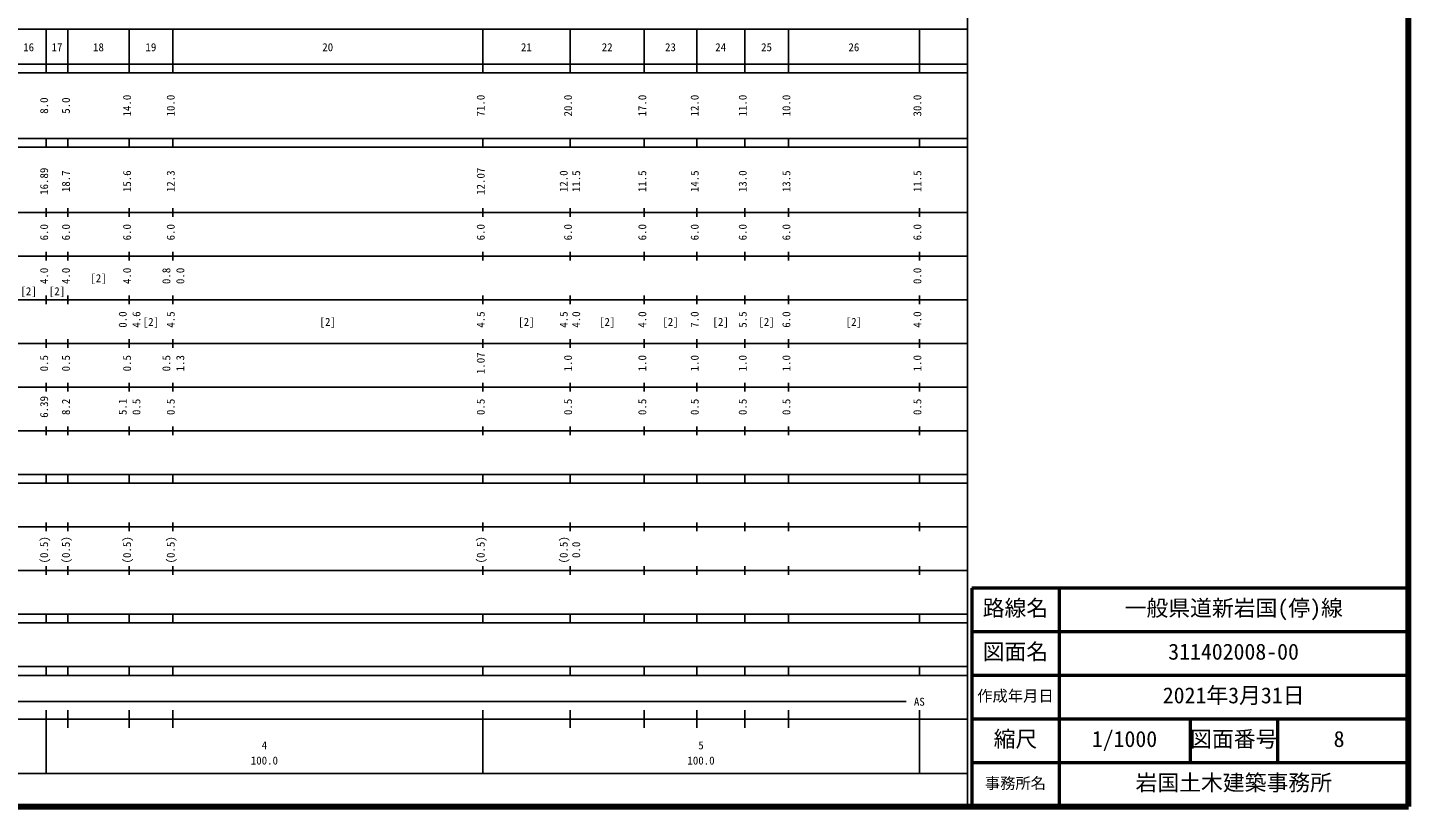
# Model space of a CAD drawing. Units: millimetres on the paper, enlarged 1000 times. Extents: x 40000 to 680000, y 20000 to 380000.
# Drawn here: x 363764 to 680000, y 20000 to 198357 of the extents above; entities that cross this region are included whole.
import ezdxf
from ezdxf.enums import TextEntityAlignment as Align

# ---------------------------------------------------------------- set-up
doc = ezdxf.new("R2010")
doc.units = ezdxf.units.MM
doc.header["$LTSCALE"] = 1000
for name, color, linetype, lineweight in [('M-TTL', 2, 'Continuous', 140), ('M-TTL-BAND', 7, 'Continuous', 25), ('M-TTL-FRAM', 2, 'Continuous', 50), ('M-TTL-LINE', 7, 'Continuous', 50), ('M-TTL-TXT', 7, 'Continuous', 13)]:
    doc.layers.add(name, color=color, linetype=linetype, lineweight=lineweight)
doc.styles.add('ＭＳ ゴシック', font='')
doc.styles.get('ＭＳ ゴシック').set_extended_font_data('MS Gothic')

msp = doc.modelspace()

# ---------------------------------------------------------------- linework, layer by layer
at = {"layer": 'M-TTL'}
for p, q in [((680000, 20000), (680000, 380000)), ((40000, 20000), (680000, 20000))]:
    msp.add_line(p, q, dxfattribs=at)
at = {"layer": 'M-TTL-BAND'}
for p, q in [((579000, 20000), (579000, 370000)), ((68000, 198000), (579000, 198000)), ((368000, 188000), (368000, 198000)), ((373000, 188000), (373000, 198000)), ((387000, 188000), (387000, 198000)), ((397000, 188000), (397000, 198000)), ((468000, 188000), (468000, 198000)), ((488000, 188000), (488000, 198000)), ((505000, 188000), (505000, 198000)), ((517000, 188000), (517000, 198000)), ((528000, 188000), (528000, 198000)), ((538000, 188000), (538000, 198000)), ((568000, 188000), (568000, 198000)), ((40000, 190000), (579000, 190000)), ((40000, 188000), (579000, 188000)), ((40000, 173000), (579000, 173000)), ((40000, 171000), (579000, 171000)), ((368000, 171000), (368000, 173000)), ((373000, 171000), (373000, 173000)), ((387000, 171000), (387000, 173000)), ((397000, 171000), (397000, 173000)), ((468000, 171000), (468000, 173000)), ((488000, 171000), (488000, 173000)), ((505000, 171000), (505000, 173000)), ((517000, 171000), (517000, 173000)), ((528000, 171000), (528000, 173000)), ((538000, 171000), (538000, 173000)), ((568000, 171000), (568000, 173000)), ((40000, 156000), (579000, 156000)), ((368000, 155000), (368000, 157000)), ((373000, 155000), (373000, 157000)), ((387000, 155000), (387000, 157000)), ((397000, 155000), (397000, 157000)), ((468000, 155000), (468000, 157000)), ((488000, 155000), (488000, 157000)), ((505000, 155000), (505000, 157000)), ((517000, 155000), (517000, 157000)), ((528000, 155000), (528000, 157000)), ((538000, 155000), (538000, 157000)), ((568000, 155000), (568000, 157000)), ((46000, 146000), (579000, 146000)), ((368000, 145000), (368000, 147000)), ((373000, 145000), (373000, 147000)), ((387000, 145000), (387000, 147000)), ((397000, 145000), (397000, 147000)), ((468000, 145000), (468000, 147000)), ((488000, 145000), (488000, 147000)), ((505000, 145000), (505000, 147000)), ((517000, 145000), (517000, 147000)), ((528000, 145000), (528000, 147000)), ((538000, 145000), (538000, 147000)), ((568000, 145000), (568000, 147000)), ((52000, 136000), (579000, 136000)), ((368000, 135000), (368000, 137000)), ((373000, 135000), (373000, 137000)), ((387000, 135000), (387000, 137000)), ((397000, 135000), (397000, 137000)), ((468000, 135000), (468000, 137000)), ((488000, 135000), (488000, 137000)), ((505000, 135000), (505000, 137000)), ((517000, 135000), (517000, 137000)), ((528000, 135000), (528000, 137000)), ((538000, 135000), (538000, 137000)), ((568000, 135000), (568000, 137000)), ((368000, 125000), (368000, 127000)), ((373000, 125000), (373000, 127000)), ((387000, 125000), (387000, 127000)), ((397000, 125000), (397000, 127000)), ((468000, 125000), (468000, 127000)), ((488000, 125000), (488000, 127000)), ((505000, 125000), (505000, 127000)), ((517000, 125000), (517000, 127000)), ((528000, 125000), (528000, 127000)), ((538000, 125000), (538000, 127000)), ((568000, 125000), (568000, 127000)), ((46000, 126000), (579000, 126000)), ((52000, 116000), (579000, 116000)), ((368000, 115000), (368000, 117000)), ((373000, 115000), (373000, 117000)), ((387000, 115000), (387000, 117000)), ((397000, 115000), (397000, 117000)), ((468000, 115000), (468000, 117000)), ((488000, 115000), (488000, 117000)), ((505000, 115000), (505000, 117000)), ((517000, 115000), (517000, 117000)), ((528000, 115000), (528000, 117000)), ((538000, 115000), (538000, 117000)), ((568000, 115000), (568000, 117000)), ((46000, 106000), (579000, 106000)), ((368000, 105000), (368000, 107000)), ((373000, 105000), (373000, 107000)), ((387000, 105000), (387000, 107000)), ((397000, 105000), (397000, 107000)), ((468000, 105000), (468000, 107000)), ((488000, 105000), (488000, 107000)), ((505000, 105000), (505000, 107000)), ((517000, 105000), (517000, 107000)), ((528000, 105000), (528000, 107000)), ((538000, 105000), (538000, 107000)), ((568000, 105000), (568000, 107000)), ((40000, 96000), (579000, 96000)), ((368000, 94000), (368000, 96000)), ((373000, 94000), (373000, 96000)), ((387000, 94000), (387000, 96000)), ((397000, 94000), (397000, 96000)), ((468000, 94000), (468000, 96000)), ((488000, 94000), (488000, 96000)), ((505000, 94000), (505000, 96000)), ((517000, 94000), (517000, 96000)), ((528000, 94000), (528000, 96000)), ((538000, 94000), (538000, 96000)), ((568000, 94000), (568000, 96000)), ((40000, 94000), (579000, 94000)), ((49000, 84000), (579000, 84000)), ((368000, 83000), (368000, 85000)), ((373000, 83000), (373000, 85000)), ((387000, 83000), (387000, 85000)), ((397000, 83000), (397000, 85000)), ((468000, 83000), (468000, 85000)), ((488000, 83000), (488000, 85000)), ((505000, 83000), (505000, 85000)), ((517000, 83000), (517000, 85000)), ((528000, 83000), (528000, 85000)), ((538000, 83000), (538000, 85000)), ((568000, 83000), (568000, 85000)), ((40000, 74000), (579000, 74000)), ((368000, 73000), (368000, 75000)), ((373000, 73000), (373000, 75000)), ((387000, 73000), (387000, 75000)), ((397000, 73000), (397000, 75000)), ((468000, 73000), (468000, 75000)), ((488000, 73000), (488000, 75000)), ((505000, 73000), (505000, 75000)), ((517000, 73000), (517000, 75000)), ((528000, 73000), (528000, 75000)), ((538000, 73000), (538000, 75000)), ((568000, 73000), (568000, 75000)), ((40000, 64000), (579000, 64000)), ((368000, 62000), (368000, 64000)), ((373000, 62000), (373000, 64000)), ((387000, 62000), (387000, 64000)), ((397000, 62000), (397000, 64000)), ((468000, 62000), (468000, 64000)), ((488000, 62000), (488000, 64000)), ((505000, 62000), (505000, 64000)), ((517000, 62000), (517000, 64000)), ((528000, 62000), (528000, 64000)), ((538000, 62000), (538000, 64000)), ((568000, 62000), (568000, 64000)), ((40000, 62000), (579000, 62000)), ((40000, 52000), (579000, 52000)), ((368000, 50000), (368000, 52000)), ((373000, 50000), (373000, 52000)), ((387000, 50000), (387000, 52000)), ((397000, 50000), (397000, 52000)), ((468000, 50000), (468000, 52000)), ((488000, 50000), (488000, 52000)), ((505000, 50000), (505000, 52000)), ((517000, 50000), (517000, 52000)), ((528000, 50000), (528000, 52000)), ((538000, 50000), (538000, 52000)), ((568000, 50000), (568000, 52000)), ((40000, 50000), (579000, 50000)), ((71000, 44000), (565000, 44000)), ((368000, 27500), (368000, 42000)), ((373000, 38000), (373000, 42000)), ((387000, 38000), (387000, 42000)), ((397000, 38000), (397000, 42000)), ((468000, 27500), (468000, 42000)), ((488000, 38000), (488000, 42000)), ((505000, 38000), (505000, 42000)), ((517000, 38000), (517000, 42000)), ((528000, 38000), (528000, 42000)), ((538000, 38000), (538000, 42000)), ((568000, 27500), (568000, 42000)), ((40000, 40000), (579000, 40000)), ((68000, 27500), (579000, 27500))]:
    msp.add_line(p, q, dxfattribs=at)
at = {"layer": 'M-TTL-FRAM'}
for p, q in [((680000, 70000), (580000, 70000)), ((580000, 70000), (580000, 20000))]:
    msp.add_line(p, q, dxfattribs=at)
at = {"layer": 'M-TTL-LINE'}
for p, q in [((600000, 70000), (600000, 20000)), ((680000, 60000), (580000, 60000)), ((680000, 50000), (580000, 50000)), ((680000, 40000), (580000, 40000)), ((630000, 40000), (630000, 30000)), ((650000, 40000), (650000, 30000)), ((680000, 30000), (580000, 30000))]:
    msp.add_line(p, q, dxfattribs=at)

# ---------------------------------------------------------------- texts
at = {"layer": 'M-TTL-BAND', "style": 'ＭＳ ゴシック'}
for s, p in [('16', (362750, 192405)), ('17', (369250, 192405)), ('18', (378750, 192405)), ('19', (390750, 192405)), ('20', (431250, 192405)), ('21', (476750, 192405)), ('22', (495250, 192405)), ('23', (509750, 192405)), ('24', (521250, 192405)), ('25', (531750, 192405)), ('26', (551750, 192405)), ('[2]', (378125, 139500)), ('[2]', (362125, 136520)), ('[2]', (368625, 136520)), ('[2]', (390125, 129500)), ('[2]', (430625, 129500)), ('[2]', (476125, 129500)), ('[2]', (494625, 129500)), ('[2]', (509125, 129500)), ('[2]', (520625, 129500)), ('[2]', (531125, 129500)), ('[2]', (551125, 129500)), ('AS', (566750, 42500)), ('4', (417375, 32523)), ('5', (517375, 32523)), ('100.0', (414875, 29033)), ('100.0', (514875, 29033))]:
    msp.add_text(s, height=1833, dxfattribs=at).set_placement(p, align=Align.BOTTOM_LEFT)
for s, p in [('8.0', (369000, 178625)), ('5.0', (374000, 178625)), ('14.0', (388000, 178000)), ('10.0', (398000, 178000)), ('71.0', (469000, 178000)), ('20.0', (489000, 178000)), ('17.0', (506000, 178000)), ('12.0', (518000, 178000)), ('11.0', (529000, 178000)), ('10.0', (539000, 178000)), ('30.0', (569000, 178000)), ('16.89', (369000, 160049)), ('18.7', (374000, 160674)), ('15.6', (388000, 160674)), ('12.3', (398000, 160674)), ('12.07', (469000, 160049)), ('12.0', (488000, 160674)), ('11.5', (490856, 160674)), ('11.5', (506000, 160674)), ('14.5', (518000, 160674)), ('13.0', (529000, 160674)), ('13.5', (539000, 160674)), ('11.5', (569000, 160674)), ('6.0', (369000, 149625)), ('6.0', (374000, 149625)), ('6.0', (388000, 149625)), ('6.0', (398000, 149625)), ('6.0', (469000, 149625)), ('6.0', (489000, 149625)), ('6.0', (506000, 149625)), ('6.0', (518000, 149625)), ('6.0', (529000, 149625)), ('6.0', (539000, 149625)), ('6.0', (569000, 149625)), ('4.0', (369000, 139625)), ('4.0', (374000, 139625)), ('4.0', (388000, 139625)), ('0.8', (397000, 139625)), ('0.0', (400186, 139625)), ('0.0', (569000, 139625)), ('0.0', (387000, 129625)), ('4.6', (390143, 129625)), ('4.5', (398000, 129625)), ('4.5', (469000, 129625)), ('4.5', (488000, 129625)), ('4.0', (490856, 129625)), ('4.0', (506000, 129625)), ('7.0', (518000, 129625)), ('5.5', (529000, 129625)), ('6.0', (539000, 129625)), ('4.0', (569000, 129625)), ('1.07', (469000, 119000)), ('0.5', (369000, 119625)), ('0.5', (374000, 119625)), ('0.5', (388000, 119625)), ('0.5', (397000, 119625)), ('1.3', (400186, 119625)), ('1.0', (489000, 119625)), ('1.0', (506000, 119625)), ('1.0', (518000, 119625)), ('1.0', (529000, 119625)), ('1.0', (539000, 119625)), ('1.0', (569000, 119625)), ('6.39', (369000, 109000)), ('8.2', (374000, 109625)), ('5.1', (387000, 109625)), ('0.5', (390143, 109625)), ('0.5', (398000, 109625)), ('0.5', (469000, 109625)), ('0.5', (489000, 109625)), ('0.5', (506000, 109625)), ('0.5', (518000, 109625)), ('0.5', (529000, 109625)), ('0.5', (539000, 109625)), ('0.5', (569000, 109625)), ('(0.5)', (369000, 75639)), ('(0.5)', (374000, 75639)), ('(0.5)', (388000, 75639)), ('(0.5)', (398000, 75639)), ('(0.5)', (469000, 75639)), ('(0.5)', (488000, 75639)), ('0.0', (490856, 76889))]:
    msp.add_text(s, height=1833, rotation=90, dxfattribs=at).set_placement(p, align=Align.BOTTOM_LEFT)
at = {"layer": 'M-TTL-TXT', "style": 'ＭＳ ゴシック'}
for s, height, p in [('路線名', 3666, (582500, 62500)), ('路線名', 3666, (582500, 62500)), ('一般県道新岩国(停)線', 3666, (615000, 62500)), ('図面名', 3666, (582500, 52500)), ('図面名', 3666, (582500, 52500)), ('311402008-00', 3666, (625000, 52500)), ('2021年3月31日', 3666, (623750, 42500)), ('作成年月日', 2566, (581250, 43250)), ('作成年月日', 2566, (581250, 43250)), ('縮尺', 3666, (585000, 32500)), ('縮尺', 3666, (585000, 32500)), ('1/1000', 3666, (607500, 32500)), ('図面番号', 3666, (630000, 32500)), ('図面番号', 3666, (630000, 32500)), ('8', 3666, (662875, 32500)), ('事務所名', 2566, (583000, 23250)), ('事務所名', 2566, (583000, 23250)), ('岩国土木建築事務所', 3666, (617500, 22500))]:
    msp.add_text(s, height=height, dxfattribs=at).set_placement(p, align=Align.BOTTOM_LEFT)

doc.saveas('drawing.dxf')
